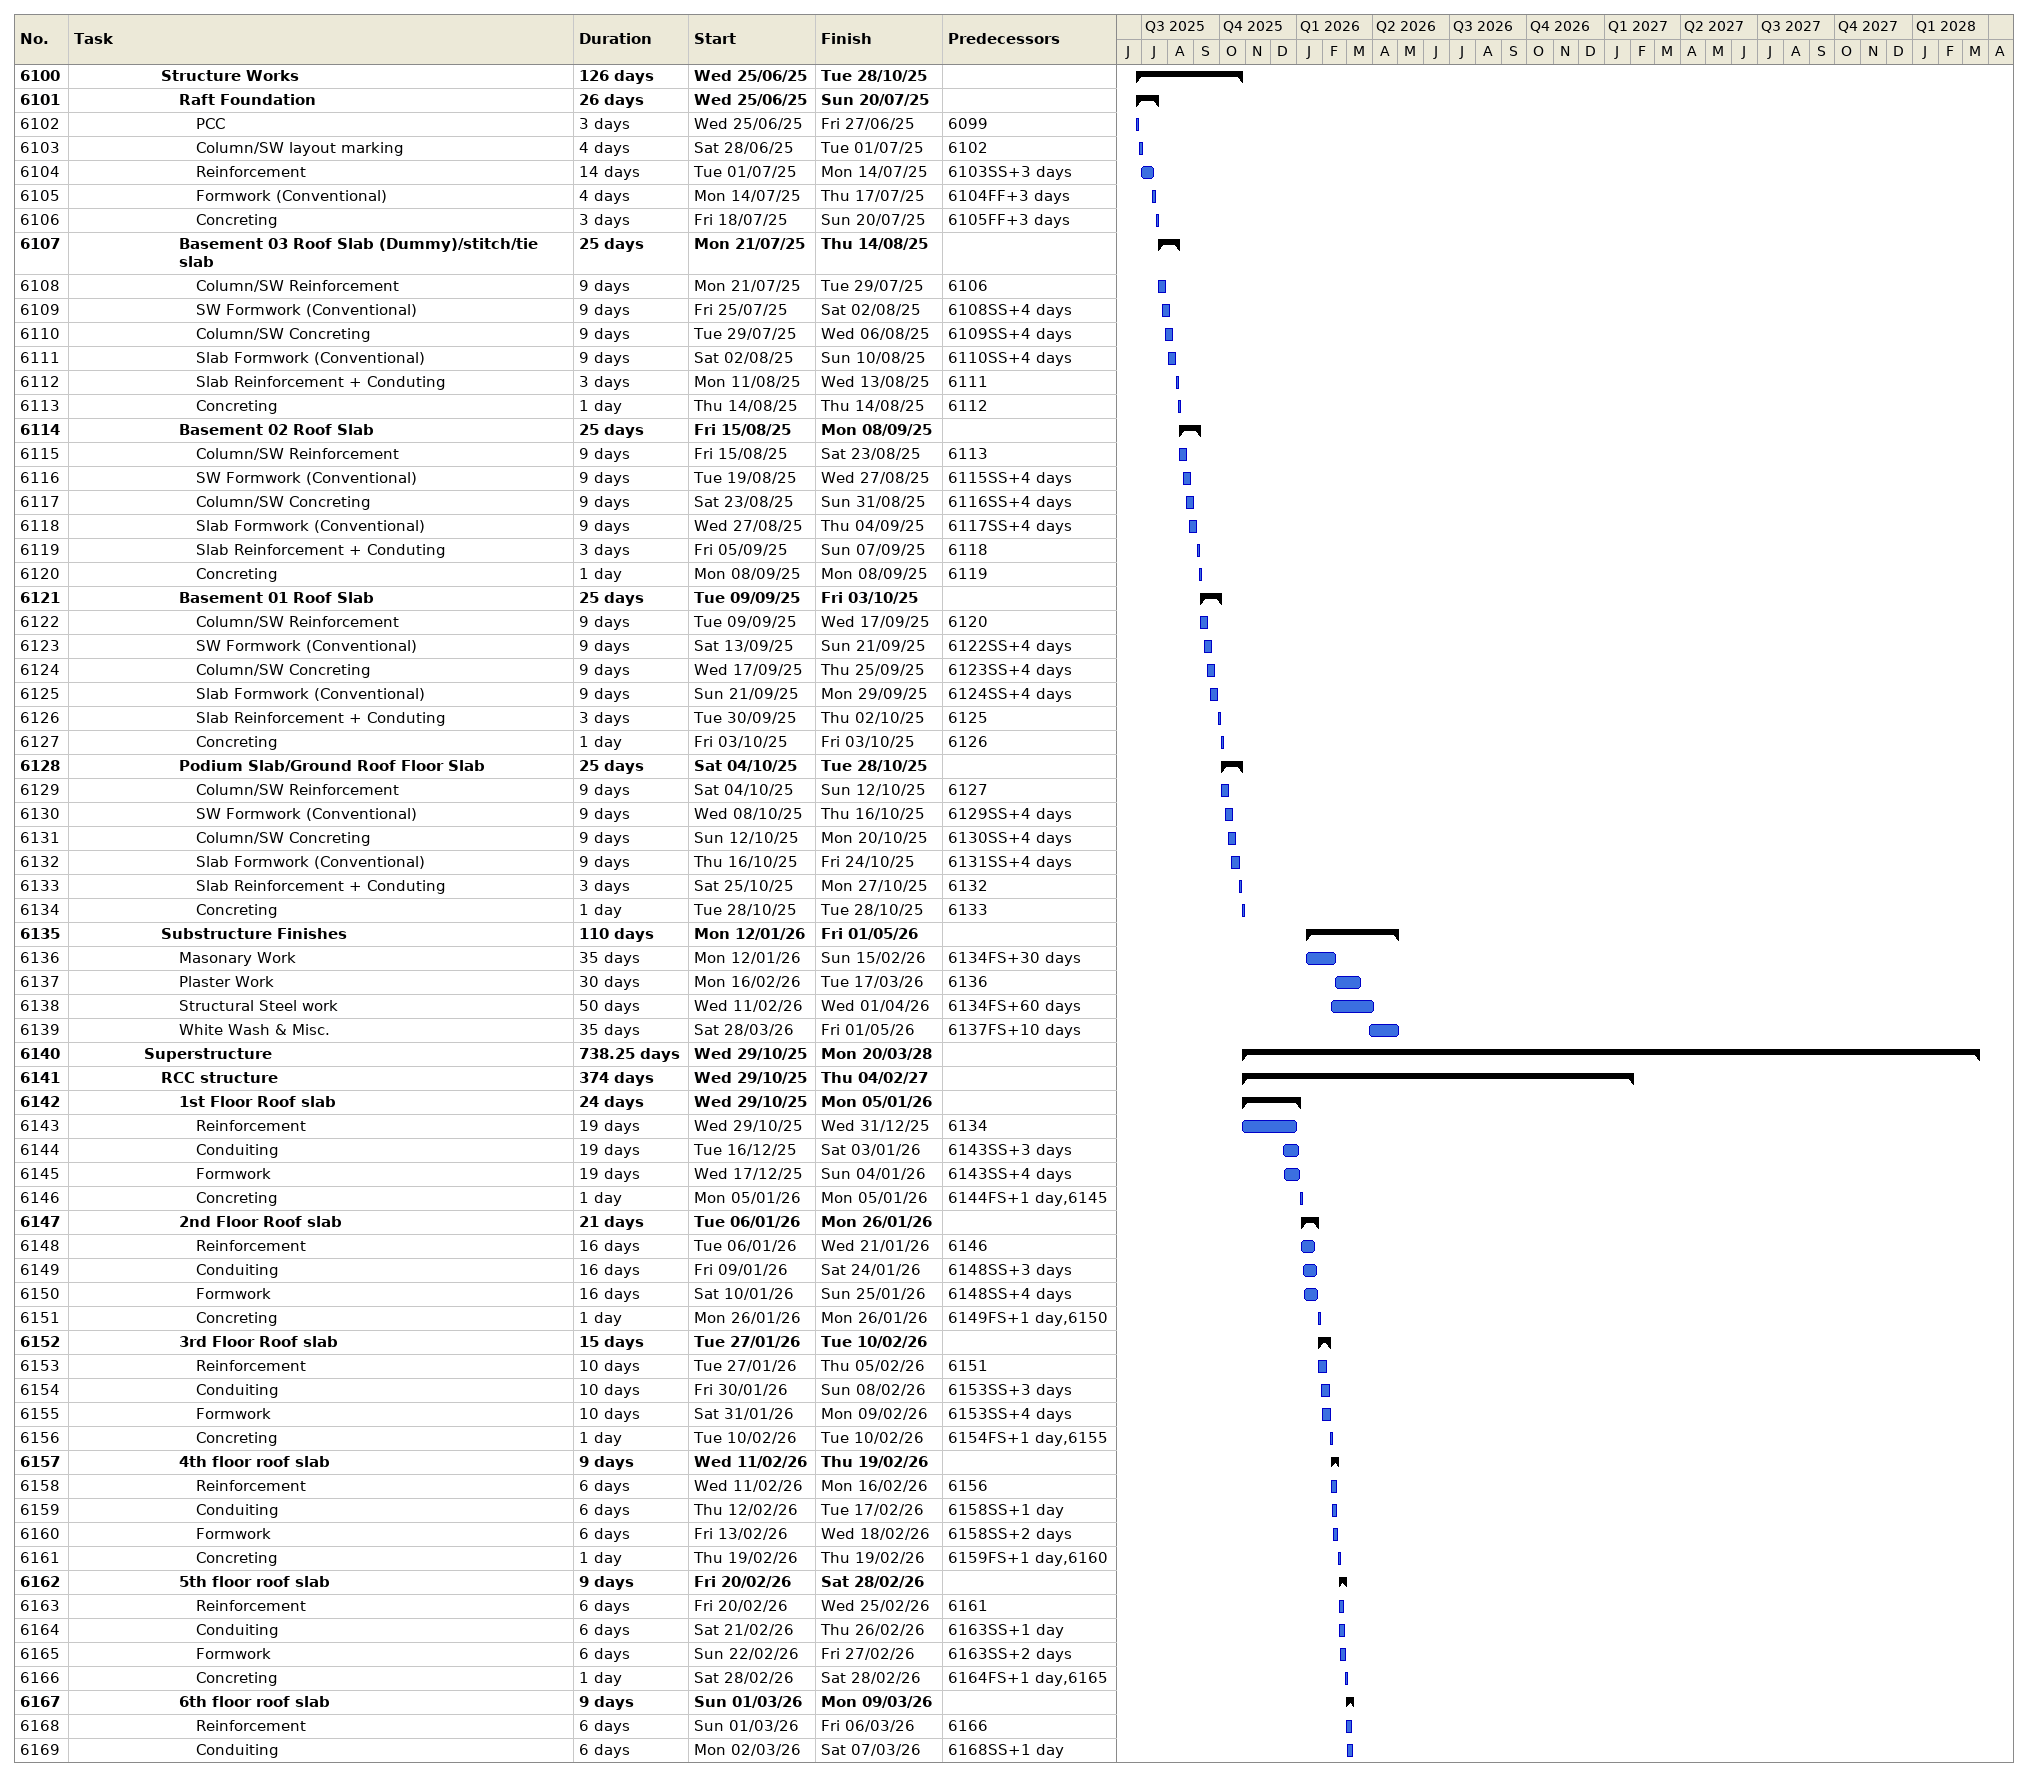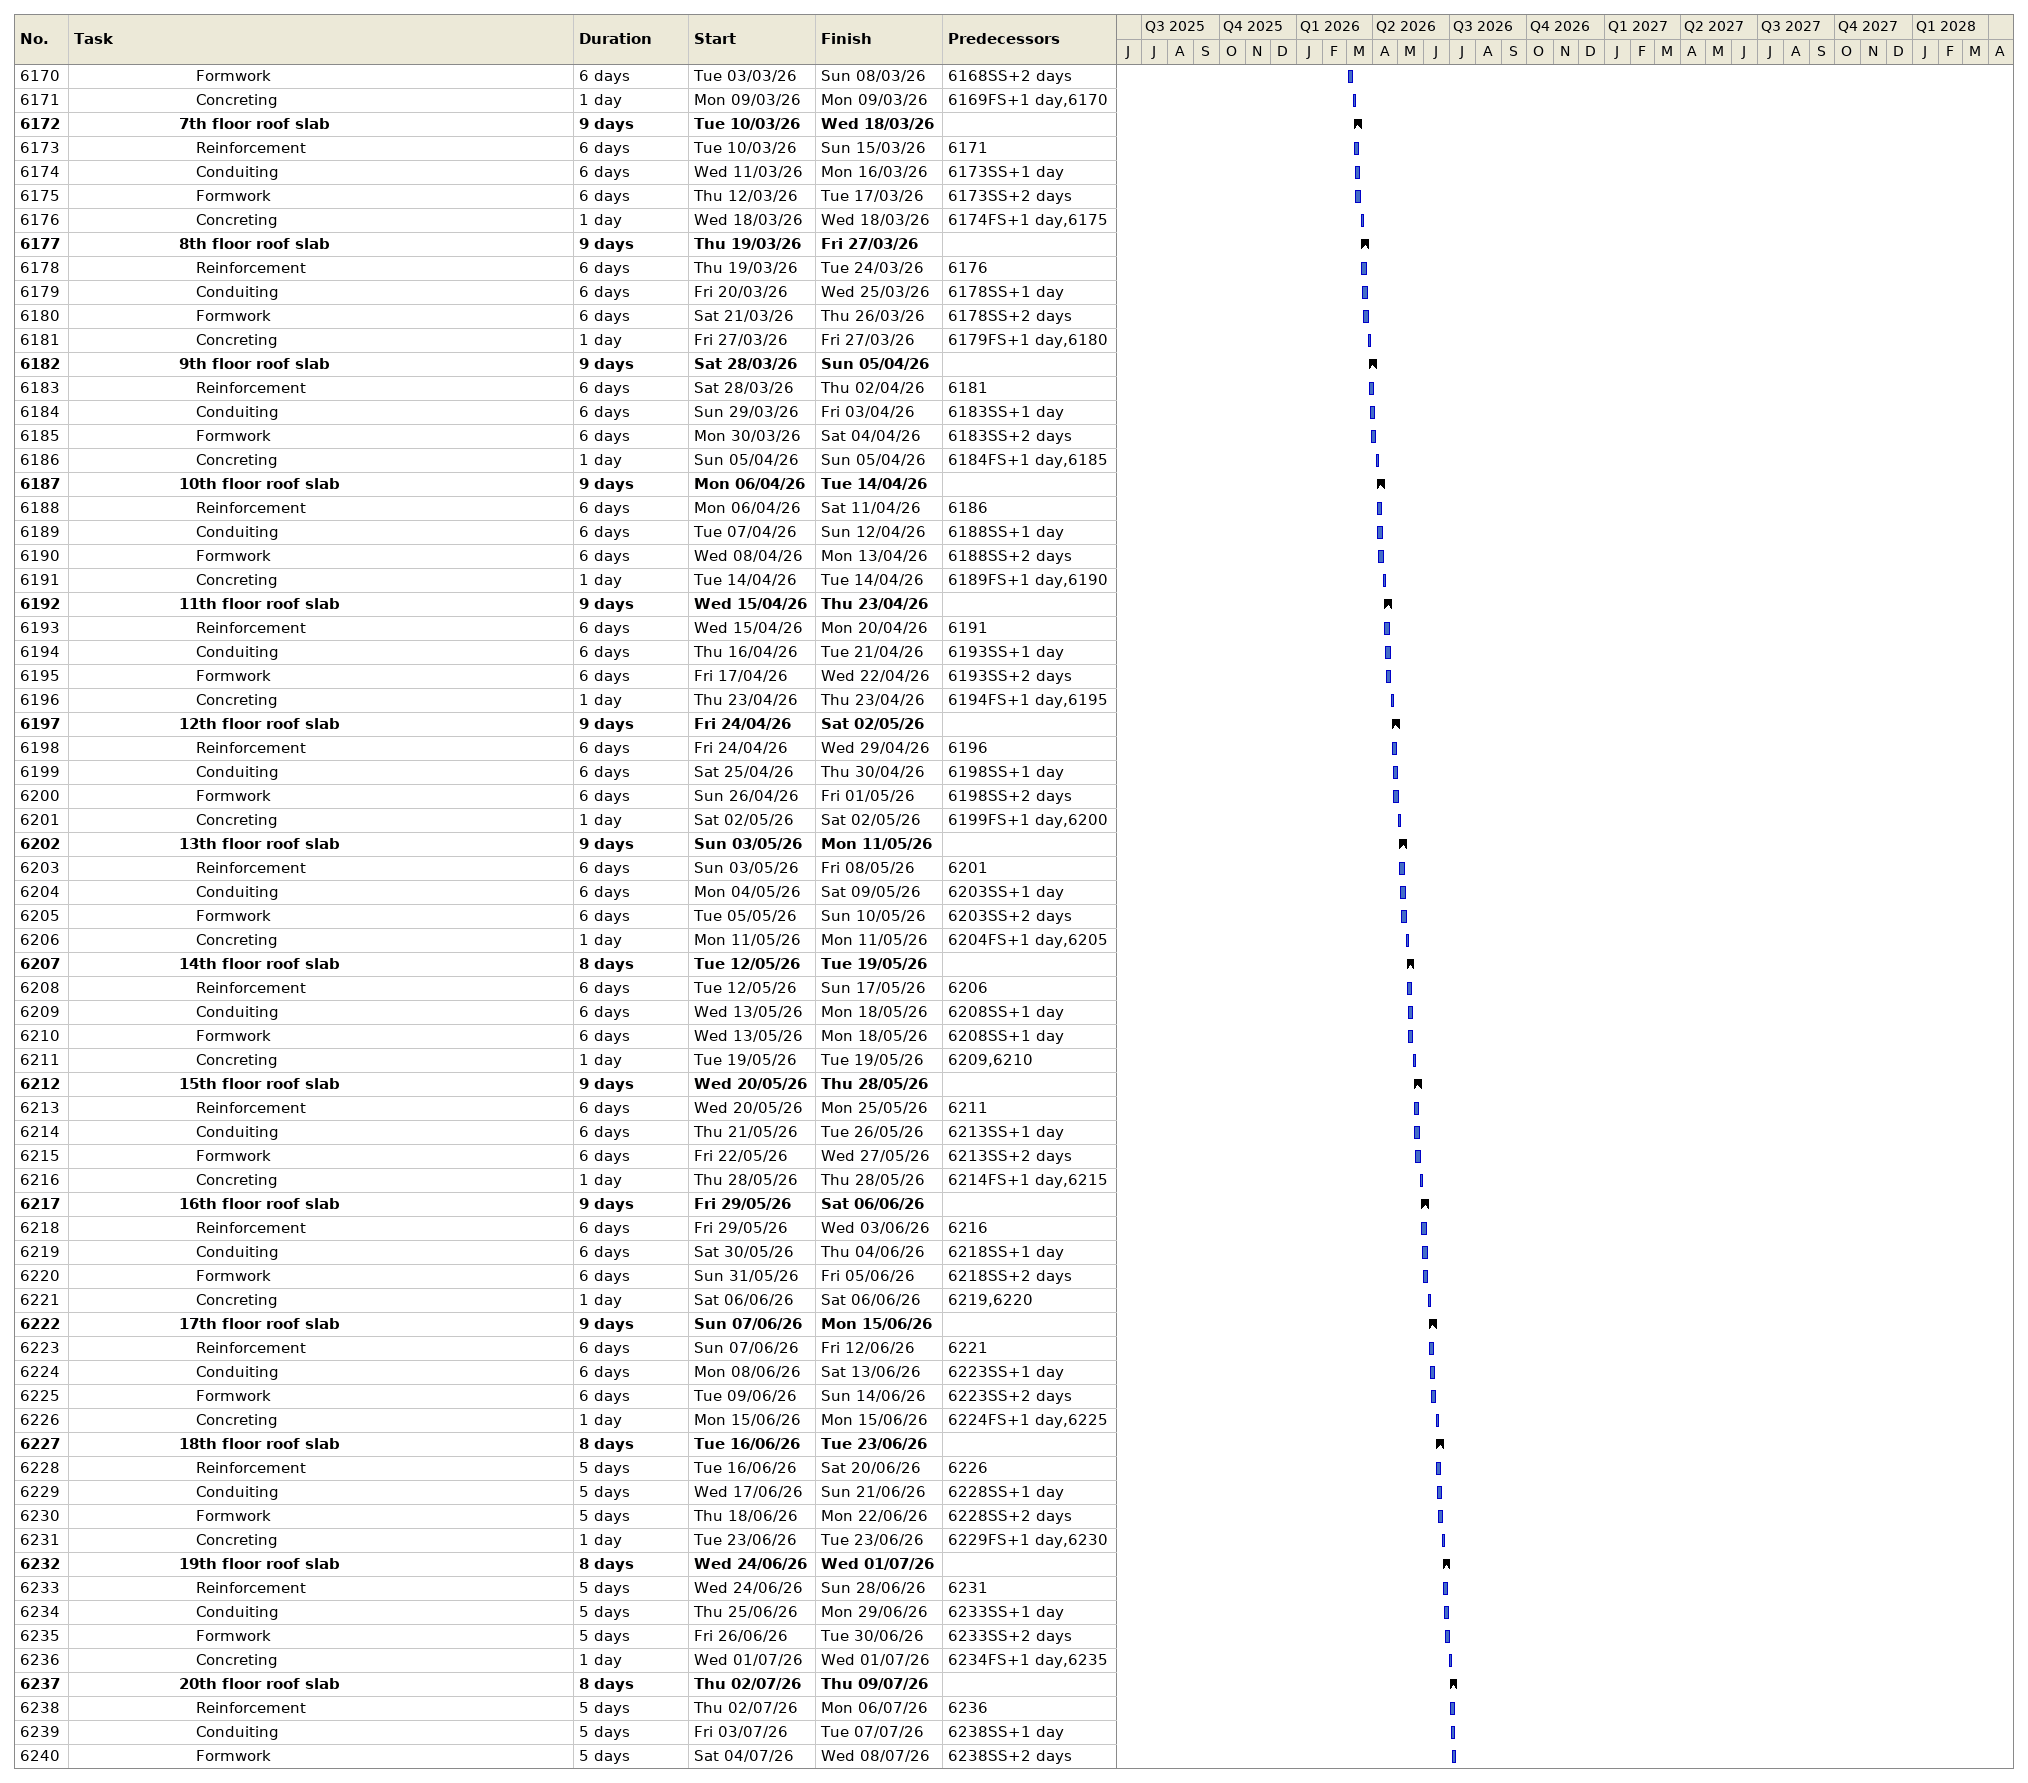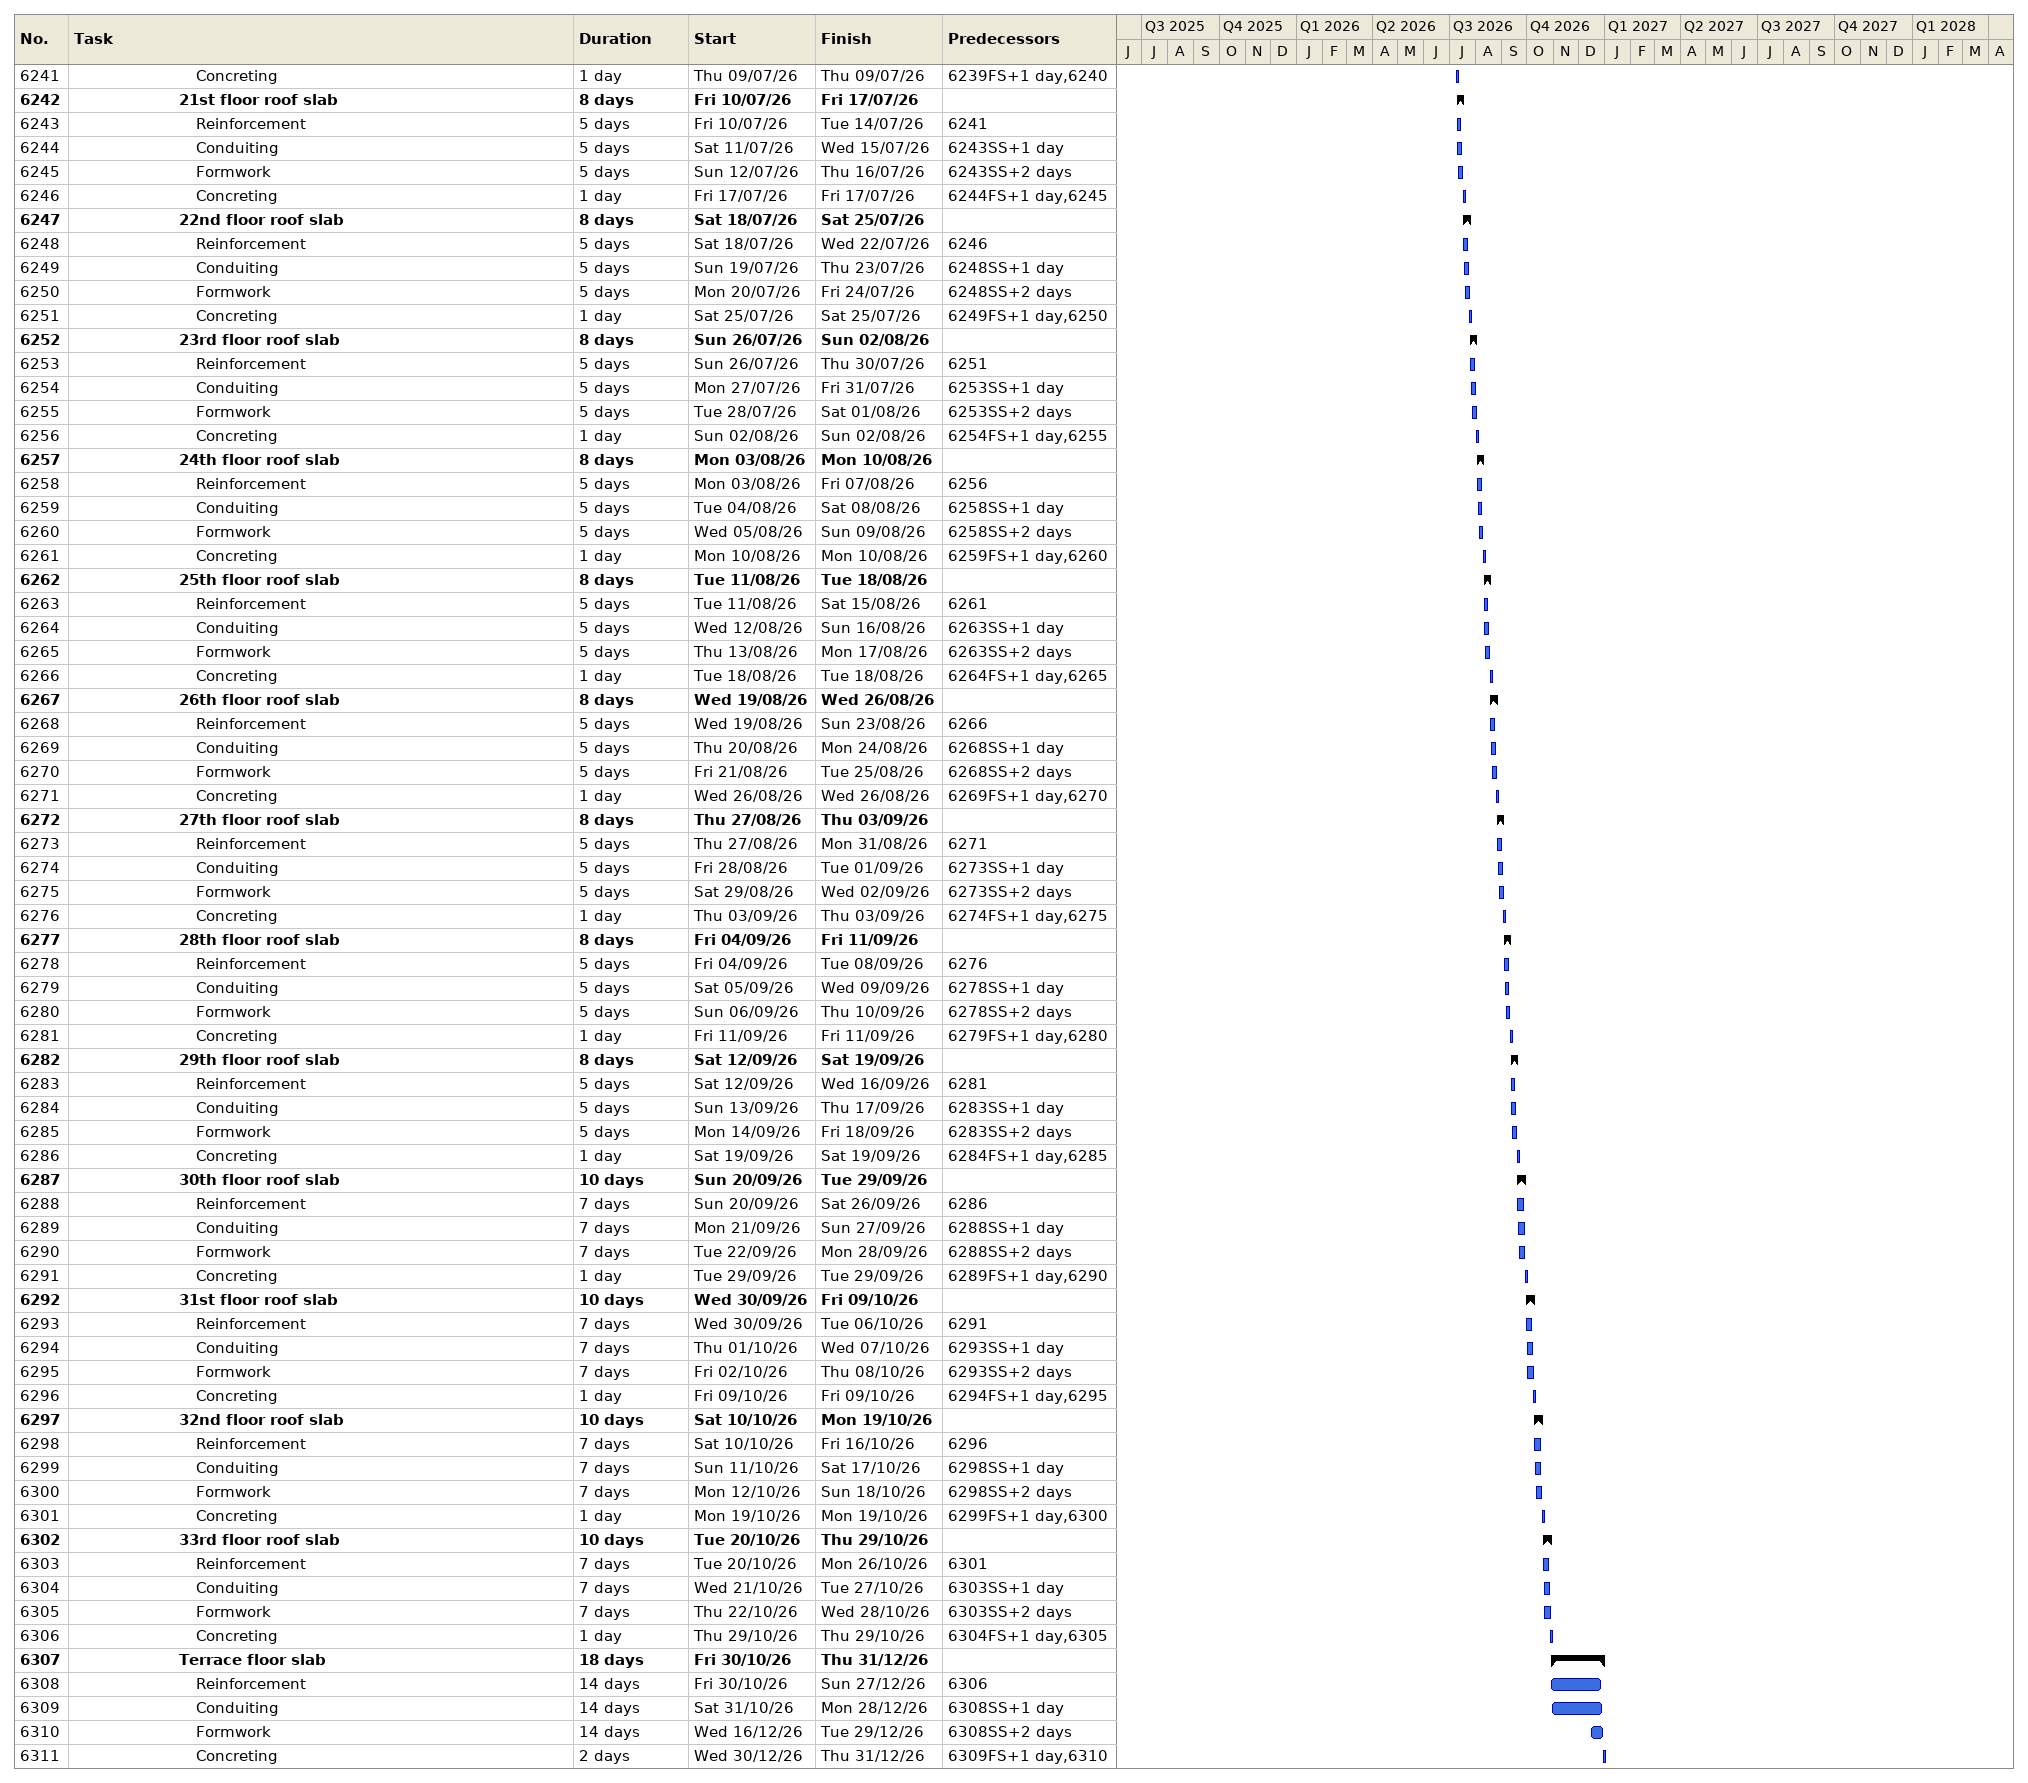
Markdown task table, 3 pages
| ID | Level | Task | Duration | Start | Finish | Predecessors |
|---|---|---|---|---|---|---|
| 6100 | 6 | **Structure Works** | 126d | 2025-06-25 | 2025-10-28 |  |
| 6101 | 7 | **Raft Foundation** | 26d | 2025-06-25 | 2025-07-20 |  |
| 6102 | 8 | PCC | 3d | 2025-06-25 | 2025-06-27 | 6099 |
| 6103 | 8 | Column/SW layout marking | 4d | 2025-06-28 | 2025-07-01 | 6102 |
| 6104 | 8 | Reinforcement | 14d | 2025-07-01 | 2025-07-14 | 6103SS+3d |
| 6105 | 8 | Formwork (Conventional) | 4d | 2025-07-14 | 2025-07-17 | 6104FF+3d |
| 6106 | 8 | Concreting | 3d | 2025-07-18 | 2025-07-20 | 6105FF+3d |
| 6107 | 7 | **Basement 03 Roof Slab (Dummy)/stitch/tie slab** | 25d | 2025-07-21 | 2025-08-14 |  |
| 6108 | 8 | Column/SW Reinforcement | 9d | 2025-07-21 | 2025-07-29 | 6106 |
| 6109 | 8 | SW Formwork (Conventional) | 9d | 2025-07-25 | 2025-08-02 | 6108SS+4d |
| 6110 | 8 | Column/SW Concreting | 9d | 2025-07-29 | 2025-08-06 | 6109SS+4d |
| 6111 | 8 | Slab Formwork (Conventional) | 9d | 2025-08-02 | 2025-08-10 | 6110SS+4d |
| 6112 | 8 | Slab Reinforcement + Conduting | 3d | 2025-08-11 | 2025-08-13 | 6111 |
| 6113 | 8 | Concreting | 1d | 2025-08-14 | 2025-08-14 | 6112 |
| 6114 | 7 | **Basement 02 Roof Slab** | 25d | 2025-08-15 | 2025-09-08 |  |
| 6115 | 8 | Column/SW Reinforcement | 9d | 2025-08-15 | 2025-08-23 | 6113 |
| 6116 | 8 | SW Formwork (Conventional) | 9d | 2025-08-19 | 2025-08-27 | 6115SS+4d |
| 6117 | 8 | Column/SW Concreting | 9d | 2025-08-23 | 2025-08-31 | 6116SS+4d |
| 6118 | 8 | Slab Formwork (Conventional) | 9d | 2025-08-27 | 2025-09-04 | 6117SS+4d |
| 6119 | 8 | Slab Reinforcement + Conduting | 3d | 2025-09-05 | 2025-09-07 | 6118 |
| 6120 | 8 | Concreting | 1d | 2025-09-08 | 2025-09-08 | 6119 |
| 6121 | 7 | **Basement 01 Roof Slab** | 25d | 2025-09-09 | 2025-10-03 |  |
| 6122 | 8 | Column/SW Reinforcement | 9d | 2025-09-09 | 2025-09-17 | 6120 |
| 6123 | 8 | SW Formwork (Conventional) | 9d | 2025-09-13 | 2025-09-21 | 6122SS+4d |
| 6124 | 8 | Column/SW Concreting | 9d | 2025-09-17 | 2025-09-25 | 6123SS+4d |
| 6125 | 8 | Slab Formwork (Conventional) | 9d | 2025-09-21 | 2025-09-29 | 6124SS+4d |
| 6126 | 8 | Slab Reinforcement + Conduting | 3d | 2025-09-30 | 2025-10-02 | 6125 |
| 6127 | 8 | Concreting | 1d | 2025-10-03 | 2025-10-03 | 6126 |
| 6128 | 7 | **Podium Slab/Ground Roof Floor Slab** | 25d | 2025-10-04 | 2025-10-28 |  |
| 6129 | 8 | Column/SW Reinforcement | 9d | 2025-10-04 | 2025-10-12 | 6127 |
| 6130 | 8 | SW Formwork (Conventional) | 9d | 2025-10-08 | 2025-10-16 | 6129SS+4d |
| 6131 | 8 | Column/SW Concreting | 9d | 2025-10-12 | 2025-10-20 | 6130SS+4d |
| 6132 | 8 | Slab Formwork (Conventional) | 9d | 2025-10-16 | 2025-10-24 | 6131SS+4d |
| 6133 | 8 | Slab Reinforcement + Conduting | 3d | 2025-10-25 | 2025-10-27 | 6132 |
| 6134 | 8 | Concreting | 1d | 2025-10-28 | 2025-10-28 | 6133 |
| 6135 | 6 | **Substructure Finishes** | 110d | 2026-01-12 | 2026-05-01 |  |
| 6136 | 7 | Masonary Work | 35d | 2026-01-12 | 2026-02-15 | 6134FS+30d |
| 6137 | 7 | Plaster Work | 30d | 2026-02-16 | 2026-03-17 | 6136 |
| 6138 | 7 | Structural Steel work | 50d | 2026-02-11 | 2026-04-01 | 6134FS+60d |
| 6139 | 7 | White Wash & Misc. | 35d | 2026-03-28 | 2026-05-01 | 6137FS+10d |
| 6140 | 5 | **Superstructure** | 738.25d | 2025-10-29 | 2028-03-20 |  |
| 6141 | 6 | **RCC structure** | 374d | 2025-10-29 | 2027-02-04 |  |
| 6142 | 7 | **1st Floor Roof slab** | 24d | 2025-10-29 | 2026-01-05 |  |
| 6143 | 8 | Reinforcement | 19d | 2025-10-29 | 2025-12-31 | 6134 |
| 6144 | 8 | Conduiting | 19d | 2025-12-16 | 2026-01-03 | 6143SS+3d |
| 6145 | 8 | Formwork | 19d | 2025-12-17 | 2026-01-04 | 6143SS+4d |
| 6146 | 8 | Concreting | 1d | 2026-01-05 | 2026-01-05 | 6144FS+1d, 6145 |
| 6147 | 7 | **2nd Floor Roof slab** | 21d | 2026-01-06 | 2026-01-26 |  |
| 6148 | 8 | Reinforcement | 16d | 2026-01-06 | 2026-01-21 | 6146 |
| 6149 | 8 | Conduiting | 16d | 2026-01-09 | 2026-01-24 | 6148SS+3d |
| 6150 | 8 | Formwork | 16d | 2026-01-10 | 2026-01-25 | 6148SS+4d |
| 6151 | 8 | Concreting | 1d | 2026-01-26 | 2026-01-26 | 6149FS+1d, 6150 |
| 6152 | 7 | **3rd Floor Roof slab** | 15d | 2026-01-27 | 2026-02-10 |  |
| 6153 | 8 | Reinforcement | 10d | 2026-01-27 | 2026-02-05 | 6151 |
| 6154 | 8 | Conduiting | 10d | 2026-01-30 | 2026-02-08 | 6153SS+3d |
| 6155 | 8 | Formwork | 10d | 2026-01-31 | 2026-02-09 | 6153SS+4d |
| 6156 | 8 | Concreting | 1d | 2026-02-10 | 2026-02-10 | 6154FS+1d, 6155 |
| 6157 | 7 | **4th floor roof slab** | 9d | 2026-02-11 | 2026-02-19 |  |
| 6158 | 8 | Reinforcement | 6d | 2026-02-11 | 2026-02-16 | 6156 |
| 6159 | 8 | Conduiting | 6d | 2026-02-12 | 2026-02-17 | 6158SS+1d |
| 6160 | 8 | Formwork | 6d | 2026-02-13 | 2026-02-18 | 6158SS+2d |
| 6161 | 8 | Concreting | 1d | 2026-02-19 | 2026-02-19 | 6159FS+1d, 6160 |
| 6162 | 7 | **5th floor roof slab** | 9d | 2026-02-20 | 2026-02-28 |  |
| 6163 | 8 | Reinforcement | 6d | 2026-02-20 | 2026-02-25 | 6161 |
| 6164 | 8 | Conduiting | 6d | 2026-02-21 | 2026-02-26 | 6163SS+1d |
| 6165 | 8 | Formwork | 6d | 2026-02-22 | 2026-02-27 | 6163SS+2d |
| 6166 | 8 | Concreting | 1d | 2026-02-28 | 2026-02-28 | 6164FS+1d, 6165 |
| 6167 | 7 | **6th floor roof slab** | 9d | 2026-03-01 | 2026-03-09 |  |
| 6168 | 8 | Reinforcement | 6d | 2026-03-01 | 2026-03-06 | 6166 |
| 6169 | 8 | Conduiting | 6d | 2026-03-02 | 2026-03-07 | 6168SS+1d |
| 6170 | 8 | Formwork | 6d | 2026-03-03 | 2026-03-08 | 6168SS+2d |
| 6171 | 8 | Concreting | 1d | 2026-03-09 | 2026-03-09 | 6169FS+1d, 6170 |
| 6172 | 7 | **7th floor roof slab** | 9d | 2026-03-10 | 2026-03-18 |  |
| 6173 | 8 | Reinforcement | 6d | 2026-03-10 | 2026-03-15 | 6171 |
| 6174 | 8 | Conduiting | 6d | 2026-03-11 | 2026-03-16 | 6173SS+1d |
| 6175 | 8 | Formwork | 6d | 2026-03-12 | 2026-03-17 | 6173SS+2d |
| 6176 | 8 | Concreting | 1d | 2026-03-18 | 2026-03-18 | 6174FS+1d, 6175 |
| 6177 | 7 | **8th floor roof slab** | 9d | 2026-03-19 | 2026-03-27 |  |
| 6178 | 8 | Reinforcement | 6d | 2026-03-19 | 2026-03-24 | 6176 |
| 6179 | 8 | Conduiting | 6d | 2026-03-20 | 2026-03-25 | 6178SS+1d |
| 6180 | 8 | Formwork | 6d | 2026-03-21 | 2026-03-26 | 6178SS+2d |
| 6181 | 8 | Concreting | 1d | 2026-03-27 | 2026-03-27 | 6179FS+1d, 6180 |
| 6182 | 7 | **9th floor roof slab** | 9d | 2026-03-28 | 2026-04-05 |  |
| 6183 | 8 | Reinforcement | 6d | 2026-03-28 | 2026-04-02 | 6181 |
| 6184 | 8 | Conduiting | 6d | 2026-03-29 | 2026-04-03 | 6183SS+1d |
| 6185 | 8 | Formwork | 6d | 2026-03-30 | 2026-04-04 | 6183SS+2d |
| 6186 | 8 | Concreting | 1d | 2026-04-05 | 2026-04-05 | 6184FS+1d, 6185 |
| 6187 | 7 | **10th floor roof slab** | 9d | 2026-04-06 | 2026-04-14 |  |
| 6188 | 8 | Reinforcement | 6d | 2026-04-06 | 2026-04-11 | 6186 |
| 6189 | 8 | Conduiting | 6d | 2026-04-07 | 2026-04-12 | 6188SS+1d |
| 6190 | 8 | Formwork | 6d | 2026-04-08 | 2026-04-13 | 6188SS+2d |
| 6191 | 8 | Concreting | 1d | 2026-04-14 | 2026-04-14 | 6189FS+1d, 6190 |
| 6192 | 7 | **11th floor roof slab** | 9d | 2026-04-15 | 2026-04-23 |  |
| 6193 | 8 | Reinforcement | 6d | 2026-04-15 | 2026-04-20 | 6191 |
| 6194 | 8 | Conduiting | 6d | 2026-04-16 | 2026-04-21 | 6193SS+1d |
| 6195 | 8 | Formwork | 6d | 2026-04-17 | 2026-04-22 | 6193SS+2d |
| 6196 | 8 | Concreting | 1d | 2026-04-23 | 2026-04-23 | 6194FS+1d, 6195 |
| 6197 | 7 | **12th floor roof slab** | 9d | 2026-04-24 | 2026-05-02 |  |
| 6198 | 8 | Reinforcement | 6d | 2026-04-24 | 2026-04-29 | 6196 |
| 6199 | 8 | Conduiting | 6d | 2026-04-25 | 2026-04-30 | 6198SS+1d |
| 6200 | 8 | Formwork | 6d | 2026-04-26 | 2026-05-01 | 6198SS+2d |
| 6201 | 8 | Concreting | 1d | 2026-05-02 | 2026-05-02 | 6199FS+1d, 6200 |
| 6202 | 7 | **13th floor roof slab** | 9d | 2026-05-03 | 2026-05-11 |  |
| 6203 | 8 | Reinforcement | 6d | 2026-05-03 | 2026-05-08 | 6201 |
| 6204 | 8 | Conduiting | 6d | 2026-05-04 | 2026-05-09 | 6203SS+1d |
| 6205 | 8 | Formwork | 6d | 2026-05-05 | 2026-05-10 | 6203SS+2d |
| 6206 | 8 | Concreting | 1d | 2026-05-11 | 2026-05-11 | 6204FS+1d, 6205 |
| 6207 | 7 | **14th floor roof slab** | 8d | 2026-05-12 | 2026-05-19 |  |
| 6208 | 8 | Reinforcement | 6d | 2026-05-12 | 2026-05-17 | 6206 |
| 6209 | 8 | Conduiting | 6d | 2026-05-13 | 2026-05-18 | 6208SS+1d |
| 6210 | 8 | Formwork | 6d | 2026-05-13 | 2026-05-18 | 6208SS+1d |
| 6211 | 8 | Concreting | 1d | 2026-05-19 | 2026-05-19 | 6209, 6210 |
| 6212 | 7 | **15th floor roof slab** | 9d | 2026-05-20 | 2026-05-28 |  |
| 6213 | 8 | Reinforcement | 6d | 2026-05-20 | 2026-05-25 | 6211 |
| 6214 | 8 | Conduiting | 6d | 2026-05-21 | 2026-05-26 | 6213SS+1d |
| 6215 | 8 | Formwork | 6d | 2026-05-22 | 2026-05-27 | 6213SS+2d |
| 6216 | 8 | Concreting | 1d | 2026-05-28 | 2026-05-28 | 6214FS+1d, 6215 |
| 6217 | 7 | **16th floor roof slab** | 9d | 2026-05-29 | 2026-06-06 |  |
| 6218 | 8 | Reinforcement | 6d | 2026-05-29 | 2026-06-03 | 6216 |
| 6219 | 8 | Conduiting | 6d | 2026-05-30 | 2026-06-04 | 6218SS+1d |
| 6220 | 8 | Formwork | 6d | 2026-05-31 | 2026-06-05 | 6218SS+2d |
| 6221 | 8 | Concreting | 1d | 2026-06-06 | 2026-06-06 | 6219, 6220 |
| 6222 | 7 | **17th floor roof slab** | 9d | 2026-06-07 | 2026-06-15 |  |
| 6223 | 8 | Reinforcement | 6d | 2026-06-07 | 2026-06-12 | 6221 |
| 6224 | 8 | Conduiting | 6d | 2026-06-08 | 2026-06-13 | 6223SS+1d |
| 6225 | 8 | Formwork | 6d | 2026-06-09 | 2026-06-14 | 6223SS+2d |
| 6226 | 8 | Concreting | 1d | 2026-06-15 | 2026-06-15 | 6224FS+1d, 6225 |
| 6227 | 7 | **18th floor roof slab** | 8d | 2026-06-16 | 2026-06-23 |  |
| 6228 | 8 | Reinforcement | 5d | 2026-06-16 | 2026-06-20 | 6226 |
| 6229 | 8 | Conduiting | 5d | 2026-06-17 | 2026-06-21 | 6228SS+1d |
| 6230 | 8 | Formwork | 5d | 2026-06-18 | 2026-06-22 | 6228SS+2d |
| 6231 | 8 | Concreting | 1d | 2026-06-23 | 2026-06-23 | 6229FS+1d, 6230 |
| 6232 | 7 | **19th floor roof slab** | 8d | 2026-06-24 | 2026-07-01 |  |
| 6233 | 8 | Reinforcement | 5d | 2026-06-24 | 2026-06-28 | 6231 |
| 6234 | 8 | Conduiting | 5d | 2026-06-25 | 2026-06-29 | 6233SS+1d |
| 6235 | 8 | Formwork | 5d | 2026-06-26 | 2026-06-30 | 6233SS+2d |
| 6236 | 8 | Concreting | 1d | 2026-07-01 | 2026-07-01 | 6234FS+1d, 6235 |
| 6237 | 7 | **20th floor roof slab** | 8d | 2026-07-02 | 2026-07-09 |  |
| 6238 | 8 | Reinforcement | 5d | 2026-07-02 | 2026-07-06 | 6236 |
| 6239 | 8 | Conduiting | 5d | 2026-07-03 | 2026-07-07 | 6238SS+1d |
| 6240 | 8 | Formwork | 5d | 2026-07-04 | 2026-07-08 | 6238SS+2d |
| 6241 | 8 | Concreting | 1d | 2026-07-09 | 2026-07-09 | 6239FS+1d, 6240 |
| 6242 | 7 | **21st floor roof slab** | 8d | 2026-07-10 | 2026-07-17 |  |
| 6243 | 8 | Reinforcement | 5d | 2026-07-10 | 2026-07-14 | 6241 |
| 6244 | 8 | Conduiting | 5d | 2026-07-11 | 2026-07-15 | 6243SS+1d |
| 6245 | 8 | Formwork | 5d | 2026-07-12 | 2026-07-16 | 6243SS+2d |
| 6246 | 8 | Concreting | 1d | 2026-07-17 | 2026-07-17 | 6244FS+1d, 6245 |
| 6247 | 7 | **22nd floor roof slab** | 8d | 2026-07-18 | 2026-07-25 |  |
| 6248 | 8 | Reinforcement | 5d | 2026-07-18 | 2026-07-22 | 6246 |
| 6249 | 8 | Conduiting | 5d | 2026-07-19 | 2026-07-23 | 6248SS+1d |
| 6250 | 8 | Formwork | 5d | 2026-07-20 | 2026-07-24 | 6248SS+2d |
| 6251 | 8 | Concreting | 1d | 2026-07-25 | 2026-07-25 | 6249FS+1d, 6250 |
| 6252 | 7 | **23rd floor roof slab** | 8d | 2026-07-26 | 2026-08-02 |  |
| 6253 | 8 | Reinforcement | 5d | 2026-07-26 | 2026-07-30 | 6251 |
| 6254 | 8 | Conduiting | 5d | 2026-07-27 | 2026-07-31 | 6253SS+1d |
| 6255 | 8 | Formwork | 5d | 2026-07-28 | 2026-08-01 | 6253SS+2d |
| 6256 | 8 | Concreting | 1d | 2026-08-02 | 2026-08-02 | 6254FS+1d, 6255 |
| 6257 | 7 | **24th floor roof slab** | 8d | 2026-08-03 | 2026-08-10 |  |
| 6258 | 8 | Reinforcement | 5d | 2026-08-03 | 2026-08-07 | 6256 |
| 6259 | 8 | Conduiting | 5d | 2026-08-04 | 2026-08-08 | 6258SS+1d |
| 6260 | 8 | Formwork | 5d | 2026-08-05 | 2026-08-09 | 6258SS+2d |
| 6261 | 8 | Concreting | 1d | 2026-08-10 | 2026-08-10 | 6259FS+1d, 6260 |
| 6262 | 7 | **25th floor roof slab** | 8d | 2026-08-11 | 2026-08-18 |  |
| 6263 | 8 | Reinforcement | 5d | 2026-08-11 | 2026-08-15 | 6261 |
| 6264 | 8 | Conduiting | 5d | 2026-08-12 | 2026-08-16 | 6263SS+1d |
| 6265 | 8 | Formwork | 5d | 2026-08-13 | 2026-08-17 | 6263SS+2d |
| 6266 | 8 | Concreting | 1d | 2026-08-18 | 2026-08-18 | 6264FS+1d, 6265 |
| 6267 | 7 | **26th floor roof slab** | 8d | 2026-08-19 | 2026-08-26 |  |
| 6268 | 8 | Reinforcement | 5d | 2026-08-19 | 2026-08-23 | 6266 |
| 6269 | 8 | Conduiting | 5d | 2026-08-20 | 2026-08-24 | 6268SS+1d |
| 6270 | 8 | Formwork | 5d | 2026-08-21 | 2026-08-25 | 6268SS+2d |
| 6271 | 8 | Concreting | 1d | 2026-08-26 | 2026-08-26 | 6269FS+1d, 6270 |
| 6272 | 7 | **27th floor roof slab** | 8d | 2026-08-27 | 2026-09-03 |  |
| 6273 | 8 | Reinforcement | 5d | 2026-08-27 | 2026-08-31 | 6271 |
| 6274 | 8 | Conduiting | 5d | 2026-08-28 | 2026-09-01 | 6273SS+1d |
| 6275 | 8 | Formwork | 5d | 2026-08-29 | 2026-09-02 | 6273SS+2d |
| 6276 | 8 | Concreting | 1d | 2026-09-03 | 2026-09-03 | 6274FS+1d, 6275 |
| 6277 | 7 | **28th floor roof slab** | 8d | 2026-09-04 | 2026-09-11 |  |
| 6278 | 8 | Reinforcement | 5d | 2026-09-04 | 2026-09-08 | 6276 |
| 6279 | 8 | Conduiting | 5d | 2026-09-05 | 2026-09-09 | 6278SS+1d |
| 6280 | 8 | Formwork | 5d | 2026-09-06 | 2026-09-10 | 6278SS+2d |
| 6281 | 8 | Concreting | 1d | 2026-09-11 | 2026-09-11 | 6279FS+1d, 6280 |
| 6282 | 7 | **29th floor roof slab** | 8d | 2026-09-12 | 2026-09-19 |  |
| 6283 | 8 | Reinforcement | 5d | 2026-09-12 | 2026-09-16 | 6281 |
| 6284 | 8 | Conduiting | 5d | 2026-09-13 | 2026-09-17 | 6283SS+1d |
| 6285 | 8 | Formwork | 5d | 2026-09-14 | 2026-09-18 | 6283SS+2d |
| 6286 | 8 | Concreting | 1d | 2026-09-19 | 2026-09-19 | 6284FS+1d, 6285 |
| 6287 | 7 | **30th floor roof slab** | 10d | 2026-09-20 | 2026-09-29 |  |
| 6288 | 8 | Reinforcement | 7d | 2026-09-20 | 2026-09-26 | 6286 |
| 6289 | 8 | Conduiting | 7d | 2026-09-21 | 2026-09-27 | 6288SS+1d |
| 6290 | 8 | Formwork | 7d | 2026-09-22 | 2026-09-28 | 6288SS+2d |
| 6291 | 8 | Concreting | 1d | 2026-09-29 | 2026-09-29 | 6289FS+1d, 6290 |
| 6292 | 7 | **31st floor roof slab** | 10d | 2026-09-30 | 2026-10-09 |  |
| 6293 | 8 | Reinforcement | 7d | 2026-09-30 | 2026-10-06 | 6291 |
| 6294 | 8 | Conduiting | 7d | 2026-10-01 | 2026-10-07 | 6293SS+1d |
| 6295 | 8 | Formwork | 7d | 2026-10-02 | 2026-10-08 | 6293SS+2d |
| 6296 | 8 | Concreting | 1d | 2026-10-09 | 2026-10-09 | 6294FS+1d, 6295 |
| 6297 | 7 | **32nd floor roof slab** | 10d | 2026-10-10 | 2026-10-19 |  |
| 6298 | 8 | Reinforcement | 7d | 2026-10-10 | 2026-10-16 | 6296 |
| 6299 | 8 | Conduiting | 7d | 2026-10-11 | 2026-10-17 | 6298SS+1d |
| 6300 | 8 | Formwork | 7d | 2026-10-12 | 2026-10-18 | 6298SS+2d |
| 6301 | 8 | Concreting | 1d | 2026-10-19 | 2026-10-19 | 6299FS+1d, 6300 |
| 6302 | 7 | **33rd floor roof slab** | 10d | 2026-10-20 | 2026-10-29 |  |
| 6303 | 8 | Reinforcement | 7d | 2026-10-20 | 2026-10-26 | 6301 |
| 6304 | 8 | Conduiting | 7d | 2026-10-21 | 2026-10-27 | 6303SS+1d |
| 6305 | 8 | Formwork | 7d | 2026-10-22 | 2026-10-28 | 6303SS+2d |
| 6306 | 8 | Concreting | 1d | 2026-10-29 | 2026-10-29 | 6304FS+1d, 6305 |
| 6307 | 7 | **Terrace floor slab** | 18d | 2026-10-30 | 2026-12-31 |  |
| 6308 | 8 | Reinforcement | 14d | 2026-10-30 | 2026-12-27 | 6306 |
| 6309 | 8 | Conduiting | 14d | 2026-10-31 | 2026-12-28 | 6308SS+1d |
| 6310 | 8 | Formwork | 14d | 2026-12-16 | 2026-12-29 | 6308SS+2d |
| 6311 | 8 | Concreting | 2d | 2026-12-30 | 2026-12-31 | 6309FS+1d, 6310 |
